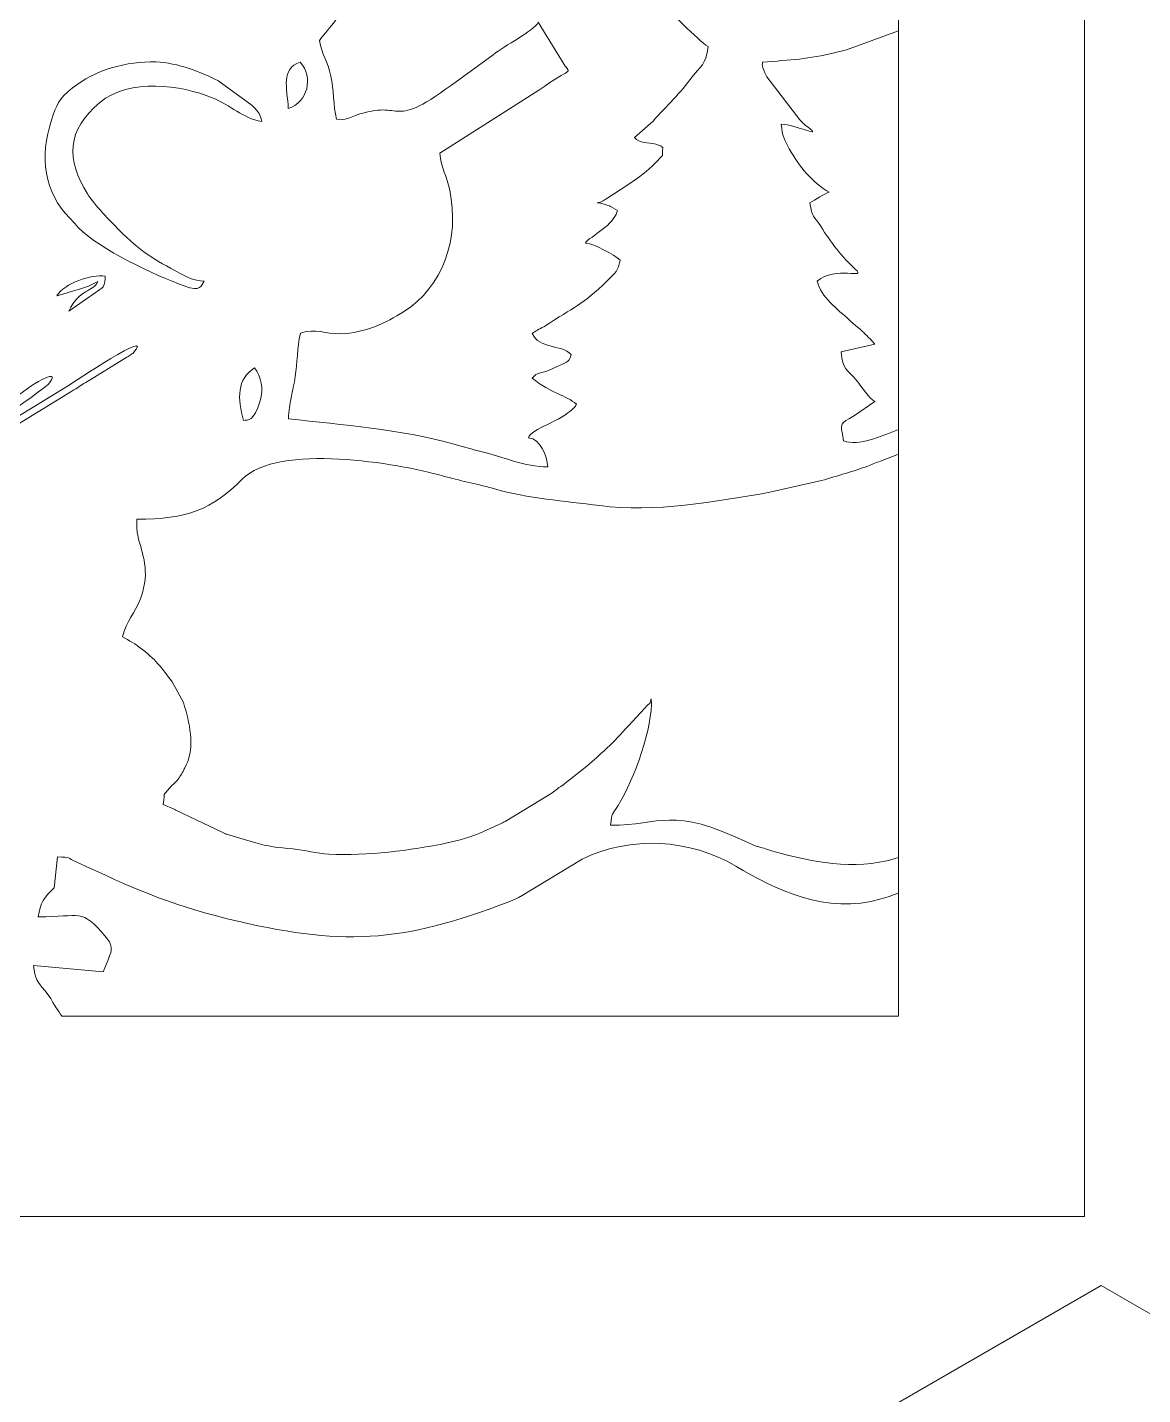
# Model space of a CAD drawing. Header units: centimetres. Extents: x -41.3 to 45.1, y -46.2 to 47.3.
# Drawn here: x -35.58 to -29.82, y -12.37 to -5.31 of the extents above; entities that cross this region are included whole.
import ezdxf

# ---------------------------------------------------------------- set-up
doc = ezdxf.new("R2010")
doc.units = ezdxf.units.CM
doc.header["$MEASUREMENT"] = 0
doc.layers.add('layer 1', color=7, linetype='Continuous')

msp = doc.modelspace()

# ---------------------------------------------------------------- linework, layer by layer
at = {"layer": 'layer 1', "color": 250, "lineweight": 9}
for points, knots in [([(-30.12034, -11.44749), (-30.12034, -11.44749), (-30.12034, 11.92221), (-30.12034, 11.92221), (-30.12034, 11.92221), (-30.12034, 11.92221), (-39.52382, 11.92221), (-39.52382, 11.92221), (-39.52382, 11.92221), (-39.52382, 11.92221), (-39.52382, 12.40017), (-39.52382, 12.40017), (-39.52382, 12.40017), (-39.52382, 12.40017), (-40.22112, 12.40017), (-40.22112, 12.40017), (-40.22112, 12.40017), (-40.22112, 12.40017), (-40.22112, -11.92543), (-40.22112, -11.92543), (-40.22112, -11.92543), (-40.22112, -11.92543), (-39.52382, -11.92543), (-39.52382, -11.92543), (-39.52382, -11.92543), (-39.52382, -11.92543), (-39.52382, -11.44749), (-39.52382, -11.44749), (-39.52382, -11.44749), (-39.52382, -11.44749), (-30.12034, -11.44749), (-30.12034, -11.44749)], [0, 0, 0, 0, 0.1111111, 0.1111111, 0.1111111, 0.1111111, 0.2222222, 0.2222222, 0.2222222, 0.2222222, 0.3333333, 0.3333333, 0.3333333, 0.3333333, 0.4444444, 0.4444444, 0.4444444, 0.4444444, 0.5555556, 0.5555556, 0.5555556, 0.5555556, 0.6666667, 0.6666667, 0.6666667, 0.6666667, 0.7777778, 0.7777778, 0.7777778, 0.7777778, 1, 1, 1, 1]), ([(-35.40198, -10.41405), (-35.40198, -10.41405), (-31.08112, -10.41405), (-31.08112, -10.41405), (-31.08112, -10.41405), (-31.08112, -10.41405), (-31.08112, -9.77661), (-31.08112, -9.77661), (-31.08112, -9.77661), (-31.08112, -9.71575), (-31.08112, -9.65485), (-31.08112, -9.59399), (-31.08112, -9.59399), (-31.08112, -9.59399), (-31.08112, -7.51047), (-31.08112, -7.51047), (-31.08112, -7.51047), (-31.08112, -7.46793), (-31.08112, -7.42539), (-31.08112, -7.38285), (-31.08112, -7.38285), (-31.08112, -7.38285), (-31.08112, -5.32311), (-31.08112, -5.32311), (-31.08112, -5.32311), (-31.08112, -5.27317), (-31.08112, -5.22323), (-31.08112, -5.17329), (-31.08112, -5.17329), (-31.08112, -5.17329), (-31.08112, -2.58287), (-31.08112, -2.58287)], [0, 0, 0, 0, 0.1111111, 0.1111111, 0.1111111, 0.1111111, 0.2222222, 0.2222222, 0.2222222, 0.2222222, 0.3333333, 0.3333333, 0.3333333, 0.3333333, 0.4444444, 0.4444444, 0.4444444, 0.4444444, 0.5555556, 0.5555556, 0.5555556, 0.5555556, 0.6666667, 0.6666667, 0.6666667, 0.6666667, 0.7777778, 0.7777778, 0.7777778, 0.7777778, 1, 1, 1, 1]), ([(-32.91282, -6.85221), (-32.93594, -6.86503), (-32.95588, -6.87377), (-32.97256, -6.88743), (-32.97256, -6.88743), (-32.93606, -6.96885), (-32.82802, -6.94121), (-32.77094, -6.99551), (-32.77094, -6.99551), (-32.78712, -7.03381), (-32.76462, -7.02203), (-32.86318, -7.06685), (-32.86318, -7.06685), (-32.93918, -7.10139), (-32.94364, -7.08191), (-32.9724, -7.11825), (-32.9724, -7.11825), (-32.87384, -7.19837), (-32.79984, -7.20421), (-32.74342, -7.25225), (-32.74342, -7.25225), (-32.75556, -7.27197), (-32.74254, -7.25655), (-32.76024, -7.27455), (-32.76024, -7.27455), (-32.82328, -7.33867), (-32.97748, -7.38073), (-32.99208, -7.42615), (-32.99208, -7.42615), (-32.92888, -7.43019), (-32.8984, -7.51827), (-32.8915, -7.57647), (-32.8915, -7.57647), (-33.01294, -7.57575), (-33.11916, -7.52551), (-33.22336, -7.50015), (-33.22336, -7.50015), (-33.28244, -7.48575), (-33.33656, -7.47027), (-33.38308, -7.45731), (-33.38308, -7.45731), (-33.65722, -7.38091), (-33.94728, -7.35973), (-34.23104, -7.32801), (-34.23104, -7.32801), (-34.22972, -7.27975), (-34.22552, -7.26011), (-34.21652, -7.21107), (-34.21652, -7.21107), (-34.21198, -7.18637), (-34.2016, -7.14497), (-34.19618, -7.10971), (-34.19618, -7.10971), (-34.18546, -7.03989), (-34.18666, -6.96291), (-34.17006, -6.88475), (-34.17006, -6.88475), (-34.0852, -6.85833), (-34.04706, -6.89099), (-33.96024, -6.88823), (-33.96024, -6.88823), (-33.83954, -6.88447), (-33.72742, -6.83301), (-33.6369, -6.77523), (-33.6369, -6.77523), (-33.43308, -6.64519), (-33.34538, -6.39663), (-33.39872, -6.14723), (-33.39872, -6.14723), (-33.4146, -6.07301), (-33.44046, -6.03533), (-33.4501, -5.95517), (-33.4501, -5.95517), (-33.4501, -5.95517), (-32.9387, -5.63089), (-32.9387, -5.63089), (-32.9387, -5.63089), (-32.76398, -5.50509), (-32.77208, -5.55143), (-32.80822, -5.49749), (-32.80822, -5.49749), (-32.80822, -5.49749), (-32.9411, -5.27945), (-32.9411, -5.27945), (-32.9411, -5.27945), (-32.9664, -5.32659), (-33.1161, -5.40033), (-33.1739, -5.44725), (-33.1739, -5.44725), (-33.1739, -5.44725), (-33.3901, -5.60381), (-33.3901, -5.60381), (-33.3901, -5.60381), (-33.72336, -5.85313), (-33.62674, -5.65965), (-33.91104, -5.77079), (-33.91104, -5.77079), (-33.9245, -5.77605), (-33.93124, -5.77953), (-33.9502, -5.78163), (-33.9502, -5.78163), (-33.9502, -5.78163), (-33.98402, -5.77937), (-33.98402, -5.77937), (-33.98402, -5.77937), (-34.00002, -5.71299), (-33.99798, -5.62111), (-34.01202, -5.55841), (-34.01202, -5.55841), (-34.02946, -5.48027), (-34.05932, -5.44633), (-34.07094, -5.37407), (-34.07094, -5.37407), (-34.06846, -5.37065), (-34.0654, -5.36649), (-34.06344, -5.36389), (-34.06344, -5.36389), (-34.06344, -5.36389), (-34.04242, -5.33663), (-34.04242, -5.33663), (-34.04242, -5.33663), (-33.97784, -5.25855), (-33.94128, -5.22473), (-33.92194, -5.10391), (-33.92194, -5.10391), (-33.92194, -5.10391), (-33.74634, -5.00699), (-33.74634, -5.00699), (-33.74634, -5.00699), (-33.72638, -4.99601), (-33.74504, -5.00521), (-33.7212, -4.99331), (-33.7212, -4.99331), (-33.71844, -4.99195), (-33.71522, -4.99039), (-33.7124, -4.98905), (-33.7124, -4.98905), (-33.7124, -4.98905), (-33.57914, -4.93243), (-33.57914, -4.93243), (-33.57914, -4.93243), (-33.5302, -4.91447), (-33.50156, -4.90711), (-33.45238, -4.89267), (-33.45238, -4.89267), (-33.22958, -4.82733), (-33.0132, -4.80657), (-32.79454, -4.86977), (-32.79454, -4.86977), (-32.67426, -4.90459), (-32.5405, -4.98841), (-32.443, -5.07343), (-32.443, -5.07343), (-32.443, -5.07343), (-32.32724, -5.16459), (-32.32724, -5.16459), (-32.32724, -5.16459), (-32.26502, -5.21711), (-32.11842, -5.37047), (-32.06442, -5.40559), (-32.06442, -5.40559), (-32.07324, -5.50375), (-32.106, -5.50405), (-32.1465, -5.56113), (-32.1465, -5.56113), (-32.20478, -5.64331), (-32.28022, -5.71519), (-32.34804, -5.78963), (-32.34804, -5.78963), (-32.34804, -5.78963), (-32.4445, -5.87409), (-32.4445, -5.87409), (-32.4445, -5.87409), (-32.41842, -5.90893), (-32.375, -5.89611), (-32.33354, -5.90957), (-32.33354, -5.90957), (-32.29146, -5.92323), (-32.31762, -5.91359), (-32.29848, -5.92807), (-32.29848, -5.92807), (-32.3042, -5.98691), (-32.28942, -5.95373), (-32.32424, -5.99283), (-32.32424, -5.99283), (-32.39644, -6.07393), (-32.5028, -6.13259), (-32.58978, -6.19235), (-32.58978, -6.19235), (-32.6367, -6.22461), (-32.66296, -6.20375), (-32.60136, -6.21901), (-32.60136, -6.21901), (-32.60124, -6.21903), (-32.56788, -6.23037), (-32.5678, -6.23039), (-32.5678, -6.23039), (-32.5678, -6.23039), (-32.53142, -6.25237), (-32.53142, -6.25237), (-32.53142, -6.25237), (-32.54982, -6.29701), (-32.52814, -6.25563), (-32.55402, -6.29489), (-32.55402, -6.29489), (-32.59338, -6.35457), (-32.72862, -6.42095), (-32.69116, -6.42187), (-32.69116, -6.42187), (-32.65858, -6.42267), (-32.54756, -6.47951), (-32.519, -6.50907), (-32.519, -6.50907), (-32.529, -6.56659), (-32.54248, -6.57011), (-32.58394, -6.61401), (-32.58394, -6.61401), (-32.71884, -6.74543), (-32.74984, -6.74531), (-32.91282, -6.85221)], [0, 0, 0, 0, 0.0178571, 0.0178571, 0.0178571, 0.0178571, 0.0357143, 0.0357143, 0.0357143, 0.0357143, 0.0535714, 0.0535714, 0.0535714, 0.0535714, 0.0714286, 0.0714286, 0.0714286, 0.0714286, 0.0892857, 0.0892857, 0.0892857, 0.0892857, 0.1071429, 0.1071429, 0.1071429, 0.1071429, 0.125, 0.125, 0.125, 0.125, 0.1428571, 0.1428571, 0.1428571, 0.1428571, 0.1607143, 0.1607143, 0.1607143, 0.1607143, 0.1785714, 0.1785714, 0.1785714, 0.1785714, 0.1964286, 0.1964286, 0.1964286, 0.1964286, 0.2142857, 0.2142857, 0.2142857, 0.2142857, 0.2321429, 0.2321429, 0.2321429, 0.2321429, 0.25, 0.25, 0.25, 0.25, 0.2678571, 0.2678571, 0.2678571, 0.2678571, 0.2857143, 0.2857143, 0.2857143, 0.2857143, 0.3035714, 0.3035714, 0.3035714, 0.3035714, 0.3214286, 0.3214286, 0.3214286, 0.3214286, 0.3392857, 0.3392857, 0.3392857, 0.3392857, 0.3571429, 0.3571429, 0.3571429, 0.3571429, 0.375, 0.375, 0.375, 0.375, 0.3928571, 0.3928571, 0.3928571, 0.3928571, 0.4107143, 0.4107143, 0.4107143, 0.4107143, 0.4285714, 0.4285714, 0.4285714, 0.4285714, 0.4464286, 0.4464286, 0.4464286, 0.4464286, 0.4642857, 0.4642857, 0.4642857, 0.4642857, 0.4821429, 0.4821429, 0.4821429, 0.4821429, 0.5, 0.5, 0.5, 0.5, 0.5178571, 0.5178571, 0.5178571, 0.5178571, 0.5357143, 0.5357143, 0.5357143, 0.5357143, 0.5535714, 0.5535714, 0.5535714, 0.5535714, 0.5714286, 0.5714286, 0.5714286, 0.5714286, 0.5892857, 0.5892857, 0.5892857, 0.5892857, 0.6071429, 0.6071429, 0.6071429, 0.6071429, 0.625, 0.625, 0.625, 0.625, 0.6428571, 0.6428571, 0.6428571, 0.6428571, 0.6607143, 0.6607143, 0.6607143, 0.6607143, 0.6785714, 0.6785714, 0.6785714, 0.6785714, 0.6964286, 0.6964286, 0.6964286, 0.6964286, 0.7142857, 0.7142857, 0.7142857, 0.7142857, 0.7321429, 0.7321429, 0.7321429, 0.7321429, 0.75, 0.75, 0.75, 0.75, 0.7678571, 0.7678571, 0.7678571, 0.7678571, 0.7857143, 0.7857143, 0.7857143, 0.7857143, 0.8035714, 0.8035714, 0.8035714, 0.8035714, 0.8214286, 0.8214286, 0.8214286, 0.8214286, 0.8392857, 0.8392857, 0.8392857, 0.8392857, 0.8571429, 0.8571429, 0.8571429, 0.8571429, 0.875, 0.875, 0.875, 0.875, 0.8928571, 0.8928571, 0.8928571, 0.8928571, 0.9107143, 0.9107143, 0.9107143, 0.9107143, 0.9285714, 0.9285714, 0.9285714, 0.9285714, 0.9464286, 0.9464286, 0.9464286, 0.9464286, 0.9642857, 0.9642857, 0.9642857, 0.9642857, 1, 1, 1, 1]), ([(-31.08112, -7.38285), (-31.08112, -7.38285), (-31.08112, -5.32311), (-31.08112, -5.32311), (-31.08112, -5.32311), (-31.08112, -5.32311), (-31.3498, -5.42229), (-31.3498, -5.42229), (-31.3498, -5.42229), (-31.36088, -5.42527), (-31.40668, -5.43577), (-31.41088, -5.43687), (-31.41088, -5.43687), (-31.54182, -5.47063), (-31.63924, -5.47357), (-31.78346, -5.48623), (-31.78346, -5.48623), (-31.78276, -5.49459), (-31.79178, -5.50359), (-31.76022, -5.56083), (-31.76022, -5.56083), (-31.76022, -5.56083), (-31.5909, -5.78315), (-31.5909, -5.78315), (-31.5909, -5.78315), (-31.56856, -5.80591), (-31.57296, -5.80291), (-31.5478, -5.82169), (-31.5478, -5.82169), (-31.46714, -5.88179), (-31.61048, -5.80777), (-31.68698, -5.80657), (-31.68698, -5.80657), (-31.6797, -5.86791), (-31.67136, -5.88511), (-31.6448, -5.93305), (-31.6448, -5.93305), (-31.59424, -6.02431), (-31.52566, -6.10757), (-31.43864, -6.15777), (-31.43864, -6.15777), (-31.46652, -6.16377), (-31.50832, -6.19729), (-31.53798, -6.21189), (-31.53798, -6.21189), (-31.52748, -6.29323), (-31.51926, -6.27459), (-31.48084, -6.33603), (-31.48084, -6.33603), (-31.43352, -6.41165), (-31.3716, -6.49471), (-31.30406, -6.55467), (-31.30406, -6.55467), (-31.24002, -6.61151), (-31.4084, -6.53391), (-31.50074, -6.61717), (-31.50074, -6.61717), (-31.48216, -6.69733), (-31.3944, -6.76409), (-31.335, -6.81691), (-31.335, -6.81691), (-31.33302, -6.81871), (-31.3301, -6.82113), (-31.32816, -6.82289), (-31.32816, -6.82289), (-31.2483, -6.89425), (-31.28134, -6.85873), (-31.2028, -6.94155), (-31.2028, -6.94155), (-31.2028, -6.94155), (-31.37656, -6.98207), (-31.37656, -6.98207), (-31.37656, -6.98207), (-31.3721, -7.07505), (-31.34332, -7.07217), (-31.29368, -7.13333), (-31.29368, -7.13333), (-31.27372, -7.15799), (-31.2295, -7.22721), (-31.20274, -7.23881), (-31.20274, -7.23881), (-31.20274, -7.23881), (-31.30754, -7.31013), (-31.30754, -7.31013), (-31.30754, -7.31013), (-31.38626, -7.36031), (-31.38322, -7.33695), (-31.36416, -7.44133), (-31.36416, -7.44133), (-31.28842, -7.47213), (-31.16682, -7.41831), (-31.08112, -7.38285)], [0, 0, 0, 0, 0.0416667, 0.0416667, 0.0416667, 0.0416667, 0.0833333, 0.0833333, 0.0833333, 0.0833333, 0.125, 0.125, 0.125, 0.125, 0.1666667, 0.1666667, 0.1666667, 0.1666667, 0.2083333, 0.2083333, 0.2083333, 0.2083333, 0.25, 0.25, 0.25, 0.25, 0.2916667, 0.2916667, 0.2916667, 0.2916667, 0.3333333, 0.3333333, 0.3333333, 0.3333333, 0.375, 0.375, 0.375, 0.375, 0.4166667, 0.4166667, 0.4166667, 0.4166667, 0.4583333, 0.4583333, 0.4583333, 0.4583333, 0.5, 0.5, 0.5, 0.5, 0.5416667, 0.5416667, 0.5416667, 0.5416667, 0.5833333, 0.5833333, 0.5833333, 0.5833333, 0.625, 0.625, 0.625, 0.625, 0.6666667, 0.6666667, 0.6666667, 0.6666667, 0.7083333, 0.7083333, 0.7083333, 0.7083333, 0.75, 0.75, 0.75, 0.75, 0.7916667, 0.7916667, 0.7916667, 0.7916667, 0.8333333, 0.8333333, 0.8333333, 0.8333333, 0.875, 0.875, 0.875, 0.875, 0.9166667, 0.9166667, 0.9166667, 0.9166667, 1, 1, 1, 1]), ([(-34.66706, -6.61723), (-34.68354, -6.63893), (-34.6798, -6.67531), (-34.77002, -6.64167), (-34.77002, -6.64167), (-34.92238, -6.58483), (-35.20146, -6.45749), (-35.317, -6.33909), (-35.317, -6.33909), (-35.317, -6.33909), (-35.33548, -6.31829), (-35.33548, -6.31829), (-35.33548, -6.31829), (-35.34404, -6.30879), (-35.34716, -6.30467), (-35.3608, -6.29113), (-35.3608, -6.29113), (-35.49348, -6.15971), (-35.5176, -5.97147), (-35.45544, -5.78609), (-35.45544, -5.78609), (-35.42822, -5.70493), (-35.4201, -5.67713), (-35.34726, -5.61901), (-35.34726, -5.61901), (-35.23154, -5.52667), (-35.068, -5.47953), (-34.91492, -5.48439), (-34.91492, -5.48439), (-34.80554, -5.48787), (-34.67602, -5.54015), (-34.597, -5.58061), (-34.597, -5.58061), (-34.597, -5.58061), (-34.41842, -5.70943), (-34.41842, -5.70943), (-34.41842, -5.70943), (-34.37578, -5.75351), (-34.38194, -5.75001), (-34.36904, -5.79289), (-34.36904, -5.79289), (-34.46924, -5.77313), (-34.52822, -5.70967), (-34.6249, -5.66959), (-34.6249, -5.66959), (-34.78426, -5.60349), (-35.05344, -5.56675), (-35.20616, -5.69413), (-35.20616, -5.69413), (-35.37842, -5.83781), (-35.37914, -5.98889), (-35.26908, -6.16573), (-35.26908, -6.16573), (-35.2325, -6.22451), (-35.15274, -6.30505), (-35.10692, -6.35141), (-35.10692, -6.35141), (-34.9964, -6.46323), (-34.92518, -6.50589), (-34.79354, -6.57527), (-34.79354, -6.57527), (-34.75942, -6.59323), (-34.72074, -6.61535), (-34.66706, -6.61723)], [0, 0, 0, 0, 0.0588235, 0.0588235, 0.0588235, 0.0588235, 0.1176471, 0.1176471, 0.1176471, 0.1176471, 0.1764706, 0.1764706, 0.1764706, 0.1764706, 0.2352941, 0.2352941, 0.2352941, 0.2352941, 0.2941176, 0.2941176, 0.2941176, 0.2941176, 0.3529412, 0.3529412, 0.3529412, 0.3529412, 0.4117647, 0.4117647, 0.4117647, 0.4117647, 0.4705882, 0.4705882, 0.4705882, 0.4705882, 0.5294118, 0.5294118, 0.5294118, 0.5294118, 0.5882353, 0.5882353, 0.5882353, 0.5882353, 0.6470588, 0.6470588, 0.6470588, 0.6470588, 0.7058824, 0.7058824, 0.7058824, 0.7058824, 0.7647059, 0.7647059, 0.7647059, 0.7647059, 0.8235294, 0.8235294, 0.8235294, 0.8235294, 0.8823529, 0.8823529, 0.8823529, 0.8823529, 1, 1, 1, 1]), ([(-34.23236, -5.72533), (-34.23748, -5.61747), (-34.27416, -5.52221), (-34.17032, -5.48487), (-34.17032, -5.48487), (-34.10128, -5.56581), (-34.13076, -5.69179), (-34.23236, -5.72533)], [0, 0, 0, 0, 0.3333333, 0.3333333, 0.3333333, 0.3333333, 1, 1, 1, 1]), ([(-35.42724, -6.69213), (-35.38902, -6.62785), (-35.24788, -6.58025), (-35.17808, -6.59119), (-35.17808, -6.59119), (-35.17786, -6.63491), (-35.18148, -6.64581), (-35.21706, -6.66839), (-35.21706, -6.66839), (-35.21706, -6.66839), (-35.36604, -6.77105), (-35.36604, -6.77105), (-35.36604, -6.77105), (-35.31484, -6.65961), (-35.23646, -6.67005), (-35.21606, -6.61943), (-35.21606, -6.61943), (-35.28084, -6.65399), (-35.34538, -6.66711), (-35.42724, -6.69213)], [0, 0, 0, 0, 0.1666667, 0.1666667, 0.1666667, 0.1666667, 0.3333333, 0.3333333, 0.3333333, 0.3333333, 0.5, 0.5, 0.5, 0.5, 0.6666667, 0.6666667, 0.6666667, 0.6666667, 1, 1, 1, 1]), ([(-35.37242, -7.15925), (-35.35284, -7.14709), (-34.90632, -6.84549), (-35.03506, -6.98997), (-35.03506, -6.98997), (-35.0358, -6.99059), (-35.06284, -7.00717), (-35.06594, -7.00891), (-35.06594, -7.00891), (-35.06594, -7.00891), (-35.27872, -7.14067), (-35.27872, -7.14067), (-35.27872, -7.14067), (-35.3032, -7.15577), (-35.32174, -7.16701), (-35.34994, -7.18495), (-35.34994, -7.18495), (-35.34994, -7.18495), (-35.99386, -7.57935), (-35.99386, -7.57935), (-35.99386, -7.57935), (-36.12668, -7.66307), (-36.20736, -7.63629), (-36.09688, -7.55909), (-36.09688, -7.55909), (-36.09688, -7.55909), (-35.77678, -7.32589), (-35.77678, -7.32589), (-35.77678, -7.32589), (-35.71422, -7.29029), (-35.60874, -7.17555), (-35.5027, -7.12481), (-35.5027, -7.12481), (-35.43314, -7.09155), (-35.44572, -7.11545), (-35.47048, -7.14909), (-35.47048, -7.14909), (-35.59748, -7.24871), (-35.93872, -7.48133), (-35.97298, -7.52515), (-35.97298, -7.52515), (-35.97298, -7.52515), (-35.37242, -7.15925), (-35.37242, -7.15925)], [0, 0, 0, 0, 0.0833333, 0.0833333, 0.0833333, 0.0833333, 0.1666667, 0.1666667, 0.1666667, 0.1666667, 0.25, 0.25, 0.25, 0.25, 0.3333333, 0.3333333, 0.3333333, 0.3333333, 0.4166667, 0.4166667, 0.4166667, 0.4166667, 0.5, 0.5, 0.5, 0.5, 0.5833333, 0.5833333, 0.5833333, 0.5833333, 0.6666667, 0.6666667, 0.6666667, 0.6666667, 0.75, 0.75, 0.75, 0.75, 0.8333333, 0.8333333, 0.8333333, 0.8333333, 1, 1, 1, 1]), ([(-34.46292, -7.33621), (-34.49638, -7.22403), (-34.4977, -7.12217), (-34.40624, -7.06441), (-34.40624, -7.06441), (-34.37314, -7.11091), (-34.3589, -7.17307), (-34.37712, -7.23517), (-34.37712, -7.23517), (-34.40982, -7.34681), (-34.44196, -7.33131), (-34.46292, -7.33621)], [0, 0, 0, 0, 0.25, 0.25, 0.25, 0.25, 0.5, 0.5, 0.5, 0.5, 1, 1, 1, 1]), ([(-31.08112, -9.59399), (-31.08112, -9.59399), (-31.08112, -7.51047), (-31.08112, -7.51047), (-31.08112, -7.51047), (-31.08112, -7.51047), (-31.17344, -7.54595), (-31.17344, -7.54595), (-31.17344, -7.54595), (-31.19602, -7.55457), (-31.21978, -7.56467), (-31.23842, -7.57169), (-31.23842, -7.57169), (-31.3114, -7.59903), (-31.39368, -7.62149), (-31.47878, -7.64697), (-31.47878, -7.64697), (-31.47878, -7.64697), (-31.74488, -7.70735), (-31.74488, -7.70735), (-31.74488, -7.70735), (-32.0244, -7.75573), (-32.34342, -7.81317), (-32.62328, -7.77629), (-32.62328, -7.77629), (-32.8108, -7.75155), (-32.98886, -7.73991), (-33.17216, -7.68837), (-33.17216, -7.68837), (-33.27772, -7.65863), (-33.33792, -7.64985), (-33.43636, -7.62213), (-33.43636, -7.62213), (-33.66652, -7.55737), (-34.28404, -7.45057), (-34.47156, -7.64047), (-34.47156, -7.64047), (-34.62478, -7.79571), (-34.7544, -7.84685), (-35.01458, -7.84685), (-35.01458, -7.84685), (-35.01458, -7.89663), (-35.01606, -7.90103), (-35.00722, -7.94053), (-35.00722, -7.94053), (-34.9885, -8.02421), (-34.94246, -8.11049), (-34.9944, -8.25293), (-34.9944, -8.25293), (-35.02502, -8.33701), (-35.06778, -8.36735), (-35.0891, -8.45473), (-35.0891, -8.45473), (-35.01758, -8.48991), (-34.95862, -8.53499), (-34.90554, -8.59279), (-34.90554, -8.59279), (-34.87652, -8.62437), (-34.8578, -8.65259), (-34.83196, -8.68703), (-34.83196, -8.68703), (-34.83196, -8.68703), (-34.77394, -8.79391), (-34.77394, -8.79391), (-34.77394, -8.79391), (-34.74092, -8.89533), (-34.71506, -9.02119), (-34.75906, -9.11565), (-34.75906, -9.11565), (-34.76372, -9.12567), (-34.76894, -9.13591), (-34.77192, -9.14165), (-34.77192, -9.14165), (-34.78226, -9.16147), (-34.79188, -9.17755), (-34.80682, -9.19525), (-34.80682, -9.19525), (-34.81986, -9.21067), (-34.83212, -9.21901), (-34.84416, -9.23381), (-34.84416, -9.23381), (-34.88554, -9.28471), (-34.86732, -9.24515), (-34.878, -9.31951), (-34.878, -9.31951), (-34.878, -9.31951), (-34.82186, -9.34395), (-34.82186, -9.34395), (-34.82186, -9.34395), (-34.8193, -9.34533), (-34.81622, -9.34717), (-34.81374, -9.34861), (-34.81374, -9.34861), (-34.81374, -9.34861), (-34.57118, -9.46435), (-34.57118, -9.46435), (-34.57118, -9.46435), (-34.53212, -9.48045), (-34.5742, -9.46603), (-34.53358, -9.47883), (-34.53358, -9.47883), (-34.53358, -9.47883), (-34.4074, -9.51641), (-34.4074, -9.51641), (-34.4074, -9.51641), (-34.33756, -9.53677), (-34.28244, -9.54301), (-34.20936, -9.54959), (-34.20936, -9.54959), (-34.1455, -9.55533), (-34.08558, -9.57293), (-34.02244, -9.57633), (-34.02244, -9.57633), (-33.82202, -9.58705), (-33.60376, -9.55777), (-33.41228, -9.51851), (-33.41228, -9.51851), (-33.35298, -9.50635), (-33.28656, -9.48645), (-33.24346, -9.46873), (-33.24346, -9.46873), (-33.24346, -9.46873), (-33.1291, -9.41633), (-33.1291, -9.41633), (-33.1291, -9.41633), (-33.12568, -9.41453), (-33.1159, -9.40921), (-33.11252, -9.40727), (-33.11252, -9.40727), (-33.11252, -9.40727), (-32.87938, -9.26737), (-32.87938, -9.26737), (-32.87938, -9.26737), (-32.85174, -9.24681), (-32.84808, -9.24163), (-32.81296, -9.21851), (-32.81296, -9.21851), (-32.81296, -9.21851), (-32.68956, -9.12139), (-32.68956, -9.12139), (-32.68956, -9.12139), (-32.53784, -8.98905), (-32.54622, -8.98821), (-32.41056, -8.84309), (-32.41056, -8.84309), (-32.41056, -8.84309), (-32.37912, -8.80939), (-32.37912, -8.80939), (-32.37912, -8.80939), (-32.36474, -8.79181), (-32.36856, -8.81331), (-32.35754, -8.77495), (-32.35754, -8.77495), (-32.3486, -8.91887), (-32.44324, -9.18577), (-32.52892, -9.32439), (-32.52892, -9.32439), (-32.56122, -9.37661), (-32.55942, -9.35707), (-32.56854, -9.42759), (-32.56854, -9.42759), (-32.30354, -9.42759), (-32.25374, -9.32493), (-31.86266, -9.51539), (-31.86266, -9.51539), (-31.86266, -9.51539), (-31.82564, -9.53105), (-31.82564, -9.53105), (-31.82564, -9.53105), (-31.79504, -9.54229), (-31.79766, -9.54009), (-31.76688, -9.54929), (-31.76688, -9.54929), (-31.57022, -9.60795), (-31.35092, -9.65895), (-31.14168, -9.61077), (-31.14168, -9.61077), (-31.11984, -9.60573), (-31.0999, -9.60015), (-31.08112, -9.59399)], [0, 0, 0, 0, 0.0217391, 0.0217391, 0.0217391, 0.0217391, 0.0434783, 0.0434783, 0.0434783, 0.0434783, 0.0652174, 0.0652174, 0.0652174, 0.0652174, 0.0869565, 0.0869565, 0.0869565, 0.0869565, 0.1086957, 0.1086957, 0.1086957, 0.1086957, 0.1304348, 0.1304348, 0.1304348, 0.1304348, 0.1521739, 0.1521739, 0.1521739, 0.1521739, 0.173913, 0.173913, 0.173913, 0.173913, 0.1956522, 0.1956522, 0.1956522, 0.1956522, 0.2173913, 0.2173913, 0.2173913, 0.2173913, 0.2391304, 0.2391304, 0.2391304, 0.2391304, 0.2608696, 0.2608696, 0.2608696, 0.2608696, 0.2826087, 0.2826087, 0.2826087, 0.2826087, 0.3043478, 0.3043478, 0.3043478, 0.3043478, 0.326087, 0.326087, 0.326087, 0.326087, 0.3478261, 0.3478261, 0.3478261, 0.3478261, 0.3695652, 0.3695652, 0.3695652, 0.3695652, 0.3913043, 0.3913043, 0.3913043, 0.3913043, 0.4130435, 0.4130435, 0.4130435, 0.4130435, 0.4347826, 0.4347826, 0.4347826, 0.4347826, 0.4565217, 0.4565217, 0.4565217, 0.4565217, 0.4782609, 0.4782609, 0.4782609, 0.4782609, 0.5, 0.5, 0.5, 0.5, 0.5217391, 0.5217391, 0.5217391, 0.5217391, 0.5434783, 0.5434783, 0.5434783, 0.5434783, 0.5652174, 0.5652174, 0.5652174, 0.5652174, 0.5869565, 0.5869565, 0.5869565, 0.5869565, 0.6086957, 0.6086957, 0.6086957, 0.6086957, 0.6304348, 0.6304348, 0.6304348, 0.6304348, 0.6521739, 0.6521739, 0.6521739, 0.6521739, 0.673913, 0.673913, 0.673913, 0.673913, 0.6956522, 0.6956522, 0.6956522, 0.6956522, 0.7173913, 0.7173913, 0.7173913, 0.7173913, 0.7391304, 0.7391304, 0.7391304, 0.7391304, 0.7608696, 0.7608696, 0.7608696, 0.7608696, 0.7826087, 0.7826087, 0.7826087, 0.7826087, 0.8043478, 0.8043478, 0.8043478, 0.8043478, 0.826087, 0.826087, 0.826087, 0.826087, 0.8478261, 0.8478261, 0.8478261, 0.8478261, 0.8695652, 0.8695652, 0.8695652, 0.8695652, 0.8913043, 0.8913043, 0.8913043, 0.8913043, 0.9130435, 0.9130435, 0.9130435, 0.9130435, 0.9347826, 0.9347826, 0.9347826, 0.9347826, 0.9565217, 0.9565217, 0.9565217, 0.9565217, 1, 1, 1, 1]), ([(-35.40198, -10.41405), (-35.40198, -10.41405), (-31.08112, -10.41405), (-31.08112, -10.41405), (-31.08112, -10.41405), (-31.08112, -10.41405), (-31.08112, -9.77661), (-31.08112, -9.77661), (-31.08112, -9.77661), (-31.10818, -9.78751), (-31.13758, -9.79797), (-31.17048, -9.80785), (-31.17048, -9.80785), (-31.45162, -9.89227), (-31.72518, -9.75483), (-31.92078, -9.63833), (-31.92078, -9.63833), (-32.15636, -9.49795), (-32.4659, -9.47937), (-32.71424, -9.60179), (-32.71424, -9.60179), (-32.71424, -9.60179), (-33.03306, -9.79545), (-33.03306, -9.79545), (-33.03306, -9.79545), (-33.03572, -9.79677), (-33.03898, -9.79843), (-33.0416, -9.79971), (-33.0416, -9.79971), (-33.0416, -9.79971), (-33.084, -9.81931), (-33.084, -9.81931), (-33.084, -9.81931), (-33.08696, -9.82049), (-33.09028, -9.82157), (-33.0933, -9.82273), (-33.0933, -9.82273), (-33.6513, -10.03753), (-33.96222, -10.05273), (-34.54712, -9.90999), (-34.54712, -9.90999), (-34.85736, -9.83431), (-35.04386, -9.74747), (-35.32804, -9.61603), (-35.32804, -9.61603), (-35.37512, -9.59425), (-35.35482, -9.59381), (-35.42434, -9.58987), (-35.42434, -9.58987), (-35.42434, -9.58987), (-35.44078, -9.75063), (-35.44078, -9.75063), (-35.44078, -9.75063), (-35.49092, -9.79533), (-35.51442, -9.82901), (-35.52366, -9.90051), (-35.52366, -9.90051), (-35.30604, -9.90051), (-35.2998, -9.85531), (-35.17934, -9.99809), (-35.17934, -9.99809), (-35.13918, -10.04569), (-35.13738, -10.06645), (-35.16328, -10.12151), (-35.16328, -10.12151), (-35.16328, -10.12151), (-35.18848, -10.18441), (-35.18848, -10.18441), (-35.18848, -10.18441), (-35.18848, -10.18441), (-35.54796, -10.15089), (-35.54796, -10.15089), (-35.54796, -10.15089), (-35.54028, -10.22249), (-35.5281, -10.23681), (-35.4893, -10.28147), (-35.4893, -10.28147), (-35.4893, -10.28147), (-35.46156, -10.31701), (-35.46156, -10.31701), (-35.46156, -10.31701), (-35.46064, -10.31851), (-35.44736, -10.34485), (-35.4435, -10.35137), (-35.4435, -10.35137), (-35.4252, -10.37815), (-35.4116, -10.39803), (-35.40198, -10.41405)], [0, 0, 0, 0, 0.0434783, 0.0434783, 0.0434783, 0.0434783, 0.0869565, 0.0869565, 0.0869565, 0.0869565, 0.1304348, 0.1304348, 0.1304348, 0.1304348, 0.173913, 0.173913, 0.173913, 0.173913, 0.2173913, 0.2173913, 0.2173913, 0.2173913, 0.2608696, 0.2608696, 0.2608696, 0.2608696, 0.3043478, 0.3043478, 0.3043478, 0.3043478, 0.3478261, 0.3478261, 0.3478261, 0.3478261, 0.3913043, 0.3913043, 0.3913043, 0.3913043, 0.4347826, 0.4347826, 0.4347826, 0.4347826, 0.4782609, 0.4782609, 0.4782609, 0.4782609, 0.5217391, 0.5217391, 0.5217391, 0.5217391, 0.5652174, 0.5652174, 0.5652174, 0.5652174, 0.6086957, 0.6086957, 0.6086957, 0.6086957, 0.6521739, 0.6521739, 0.6521739, 0.6521739, 0.6956522, 0.6956522, 0.6956522, 0.6956522, 0.7391304, 0.7391304, 0.7391304, 0.7391304, 0.7826087, 0.7826087, 0.7826087, 0.7826087, 0.826087, 0.826087, 0.826087, 0.826087, 0.8695652, 0.8695652, 0.8695652, 0.8695652, 0.9130435, 0.9130435, 0.9130435, 0.9130435, 1, 1, 1, 1]), ([(-30.03336, -11.80465), (-30.03336, -11.80465), (-40.04454, -17.58461), (-40.04454, -17.58461), (-40.04454, -17.58461), (-40.04454, -17.58461), (-40.04454, -29.14453), (-40.04454, -29.14453), (-40.04454, -29.14453), (-40.04454, -29.14453), (-30.03336, -34.92449), (-30.03336, -34.92449), (-30.03336, -34.92449), (-30.03336, -34.92449), (-20.02218, -29.14453), (-20.02218, -29.14453), (-20.02218, -29.14453), (-20.02218, -29.14453), (-20.02218, -17.58461), (-20.02218, -17.58461), (-20.02218, -17.58461), (-20.02218, -17.58461), (-30.03336, -11.80465), (-30.03336, -11.80465)], [0, 0, 0, 0, 0.1428571, 0.1428571, 0.1428571, 0.1428571, 0.2857143, 0.2857143, 0.2857143, 0.2857143, 0.4285714, 0.4285714, 0.4285714, 0.4285714, 0.5714286, 0.5714286, 0.5714286, 0.5714286, 0.7142857, 0.7142857, 0.7142857, 0.7142857, 1, 1, 1, 1])]:
    msp.add_open_spline(points, degree=3, knots=knots, dxfattribs=at)

doc.saveas('drawing.dxf')
